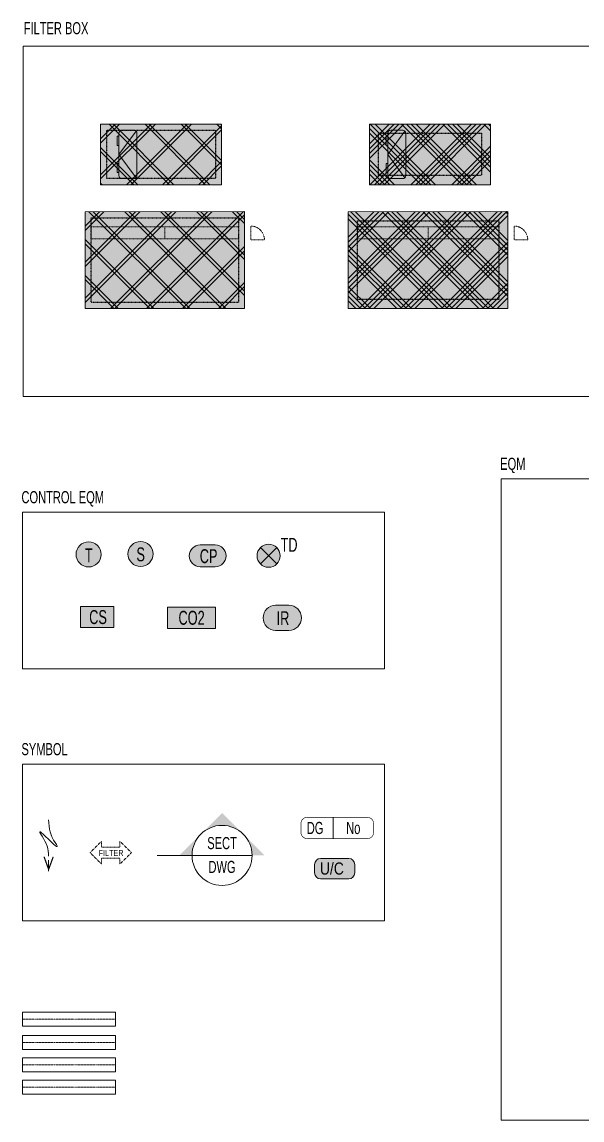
# Model space of a CAD drawing. Header units: millimetres. Extents: x 124879 to 135067, y 131669 to 140751.
# Drawn here: x 124879 to 129507, y 131669 to 140751 of the extents above; entities that cross this region are included whole.
import ezdxf
from ezdxf.enums import TextEntityAlignment as Align

# ---------------------------------------------------------------- set-up
doc = ezdxf.new("R2010")
doc.units = ezdxf.units.MM
for name, pattern in [('HD', [3.3, 1.8, -1.5]), ('Ins', [1, 0.5, -0.5]), ('SCEN', [9, 6, -1, 1, -1]), ('Vsdd', [3.55, 1.5, -0.85, 0.35, -0.85])]:
    doc.linetypes.add(name, pattern=pattern)
doc.layers.get('0').update_dxf_attribs({"lineweight": 0})
for name, color, linetype, lineweight in [('Hvac-AirArrow', 1, 'HD', 0), ('Hvac-DoorUC', 1, 'Continuous', 0), ('Hvac-GrilleTag', 1, 'Continuous', 0), ('Hvac-SectionArrow', 3, 'Continuous', 0), ('Hvac-Text', 3, 'Continuous', 0), ('Hvac-Tundish', 7, 'SCEN', 0), ('Hvacduct-Filter', 1, 'Ins', 0), ('Hvacduct-ra', 210, 'Continuous', 18), ('Hvacduct-ra-Shading', 223, 'Continuous', 0), ('Hvacduct-sa-Shading', 163, 'Continuous', 18), ('HvacequipControls', 3, 'Continuous', 0), ('HvacText', 3, 'Continuous', 0)]:
    doc.layers.add(name, color=color, linetype=linetype, lineweight=lineweight)
doc.layers.add('Hvacins', color=118, linetype='Ins')
doc.layers.add('HvacInsulation IN', color=118, linetype='Ins')
doc.styles.add('_Arial', font='ARIALN.TTF', dxfattribs={"width": 0.8})
doc.styles.add('Arial Narrow_1', font='ARIALN.TTF', dxfattribs={"width": 0.8, "height": 250})
doc.styles.add('HVACS', font='ARIALN.TTF', dxfattribs={"width": 0.8})
pattern_1 = [(135, (0, 0), (-148.492, -148.492), []), (135, (35, 0), (-148.492, -148.492), []), (45, (0, 0), (-148.492, 148.492), []), (45, (35, 0), (-148.492, 148.492), [])]

# ---------------------------------------------------------------- blocks, each defined once
blk = doc.blocks.new('Temp Sensor')
at = {"layer": 'HvacequipControls', "linetype": 'Continuous'}
h = blk.add_hatch(color=253, dxfattribs=at)
edge = h.paths.add_edge_path()
edge.add_arc((0, 103.7), 103.7, 0, 360)
at = {"layer": 'HvacequipControls', "color": 7, "linetype": 'Continuous'}
blk.add_circle((0, 103.7), 103.7, dxfattribs=at)
at = {"layer": 'HvacequipControls', "style": 'Arial Narrow_1', "width": 0.8}
blk.add_text('T', height=115, dxfattribs=at).set_placement((-30.6, 37.7))
blk = doc.blocks.new('Sensor')
at = {"layer": 'HvacequipControls', "linetype": 'Continuous'}
h = blk.add_hatch(color=253, dxfattribs=at)
edge = h.paths.add_edge_path()
edge.add_arc((0, 103.7), 103.7, 0, 360)
at = {"layer": 'HvacequipControls', "color": 7, "linetype": 'Continuous'}
blk.add_circle((0, 103.7), 103.7, dxfattribs=at)
at = {"layer": 'HvacequipControls', "style": 'Arial Narrow_1', "width": 0.8}
blk.add_text('S', height=115, dxfattribs=at).set_placement((-33.9, 43))
blk = doc.blocks.new('Control Panel')
at = {"layer": 'HvacequipControls'}
h = blk.add_hatch(color=253, dxfattribs=at)
edge = h.paths.add_edge_path()
edge.add_line((-62.5, 0), (62.5, 0))
edge.add_arc((62.5, 90), 90, 270, 450)
edge.add_line((62.5, 180), (-62.5, 180))
edge.add_arc((-62.5, 90), 90, 90, 270)
at = {"layer": 'HvacequipControls', "color": 1}
blk.add_lwpolyline([(-62.5, 0), (62.5, 0, 1), (62.5, 180), (-62.5, 180, 1)], format="xyb", close=True, dxfattribs=at)
at = {"layer": 'HvacequipControls', "style": 'Arial Narrow_1', "width": 0.8}
blk.add_text('CP', height=115, dxfattribs=at).set_placement((-65.7, 29.8))
blk = doc.blocks.new('Control Station')
at = {"layer": 'HvacequipControls', "linetype": 'Continuous'}
blk.add_hatch(color=253, dxfattribs=at).paths.add_polyline_path([(-137.8, 174.9), (137.8, 174.9), (137.8, 0), (-137.8, 0)])
at = {"layer": 'HvacequipControls', "color": 7}
blk.add_lwpolyline([(-137.8, 174.9), (137.8, 174.9), (137.8, 0), (-137.8, 0)], close=True, dxfattribs=at)
at = {"layer": 'HvacequipControls', "style": 'Arial Narrow_1', "width": 0.8}
blk.add_text('CS', height=115, dxfattribs=at).set_placement((-65.7, 29.8))
blk = doc.blocks.new('CO2 Sensor')
at = {"layer": 'HvacequipControls', "linetype": 'Continuous'}
blk.add_hatch(color=253, dxfattribs=at).paths.add_polyline_path([(-197.3, 174.9), (197.3, 174.9), (197.3, 0), (-197.3, 0)])
at = {"layer": 'HvacequipControls', "color": 7}
blk.add_lwpolyline([(-197.3, 174.9), (197.3, 174.9), (197.3, 0), (-197.3, 0)], close=True, dxfattribs=at)
at = {"layer": 'HvacequipControls', "style": 'Arial Narrow_1', "width": 0.8}
blk.add_text('CO2', height=115, dxfattribs=at).set_placement((-107.5, 29.8))
blk = doc.blocks.new('IR')
at = {"layer": 'HvacequipControls', "linetype": 'Continuous'}
blk.add_hatch(color=253, dxfattribs=at).paths.add_polyline_path([(-54.6, 0), (54.6, 0, 1), (54.6, 207.5), (-54.6, 207.5, 1)])
blk.add_lwpolyline([(-54.6, 0), (54.6, 0, 1), (54.6, 207.5), (-54.6, 207.5, 1)], format="xyb", close=True, dxfattribs=at)
at = {"layer": 'HvacequipControls', "style": 'Arial Narrow_1', "width": 0.8}
blk.add_text('IR', height=115, dxfattribs=at).set_placement((-46.8, 43.4))
blk = doc.blocks.new('Tundish')
at = {"layer": 'HvacequipControls', "linetype": 'Continuous'}
h = blk.add_hatch(color=253, dxfattribs=at)
edge = h.paths.add_edge_path()
edge.add_arc((0, 95.3), 95.3, 0, 360)
at = {"layer": 'HvacequipControls', "color": 1, "linetype": 'Continuous'}
for p, q in [((-67.4, 162.7), (67.4, 27.9)), ((-67.4, 27.9), (67.4, 162.7))]:
    blk.add_line(p, q, dxfattribs=at)
at = {"layer": 'HvacequipControls', "color": 7, "linetype": 'Continuous'}
blk.add_circle((0, 95.3), 95.3, dxfattribs=at)
at = {"layer": 'HvacequipControls', "style": 'Arial Narrow_1', "width": 0.8}
blk.add_text('TD', height=115, dxfattribs=at).set_placement((98.8, 128.6))
blk = doc.blocks.new('*U54')
at = {"layer": 'Hvac-SectionArrow'}
h = blk.add_hatch(color=256, dxfattribs=at)
h.paths.add_polyline_path([(175.3, 175.3, 0.198912), (0, 248, 0.198912), (-175.3, 175.3), (0, 350.7)])
h.paths.add_polyline_path([(350.7, 0), (248, 0, 0.198912), (175.3, 175.3)])
h.paths.add_polyline_path([(-175.3, 175.3, 0.198912), (-248, 0), (-350.7, 0)])
at = {"layer": 'Hvac-SectionArrow', "color": 4}
blk.add_line((-534.8, 0), (-248, 0), dxfattribs=at)
blk.add_circle((0, 0), 248, dxfattribs=at)
at = {"layer": 'Hvac-Text', "color": 1}
blk.add_line((248, 0), (-248, 0), dxfattribs=at)
at = {"style": 'HVACS', "width": 0.8}
for tag, p in [('SECT', (0, 101.5)), ('DWG', (0, -95.5))]:
    blk.add_attdef(tag, text='', height=100, dxfattribs=at).set_placement(p, align=Align.MIDDLE_CENTER)
blk = doc.blocks.new('Undercut')
at = {"layer": 'Hvac-DoorUC', "linetype": 'Continuous'}
h = blk.add_hatch(color=253, dxfattribs=at)
edge = h.paths.add_edge_path()
edge.add_arc((-115.9, -35), 50, 180, 270)
edge.add_line((-115.9, -85), (115.9, -85))
edge.add_arc((115.9, -35), 50, 270, 360)
edge.add_line((165.9, -35), (165.9, 35))
edge.add_arc((115.9, 35), 50, 0, 90)
edge.add_line((115.9, 85), (-115.9, 85))
edge.add_arc((-115.9, 35), 50, 90, 180)
edge.add_line((-165.9, 35), (-165.9, -35))
at = {"layer": 'Hvac-DoorUC', "color": 1, "linetype": 'Continuous'}
for p, q in [((-165.9, -35), (-165.9, 35)), ((-115.9, 85), (115.9, 85)), ((165.9, 35), (165.9, -35)), ((115.9, -85), (-115.9, -85))]:
    blk.add_line(p, q, dxfattribs=at)
for centre, start, end in [((-115.9, 35), 90, 180), ((115.9, 35), 0, 90), ((-115.9, -35), 180, 270), ((115.9, -35), 270, 0)]:
    blk.add_arc(centre, 50, start, end, dxfattribs=at)
at = {"layer": 'Hvac-DoorUC', "style": '_Arial'}
blk.add_text('U/C', height=100, dxfattribs=at).set_placement((-121.6, -49.3))
blk = doc.blocks.new('DG Tag')
at = {"layer": 'Hvac-GrilleTag', "color": 1}
blk.add_line((0, 87.5), (0, -87.5), dxfattribs=at)
at = {"layer": 'Hvac-GrilleTag', "color": 1, "const_width": 5}
blk.add_lwpolyline([(285.1, 87.5), (-214.9, 87.5, 0.414214), (-264.9, 37.5), (-264.9, -37.5, 0.414214), (-214.9, -87.5), (285.1, -87.5, 0.414214), (335.1, -37.5), (335.1, 37.5, 0.414214)], format="xyb", close=True, dxfattribs=at)
at = {"color": 7, "style": '_Arial', "width": 0.8}
blk.add_text('DG', height=100, dxfattribs=at).set_placement((-216.9, -49.9))
blk.add_attdef('NO', text='', height=100, dxfattribs=at).set_placement((167.5, 0), align=Align.MIDDLE_CENTER)
at = {"color": 7, "style": '_Arial', "width": 0.8, "flags": 1}
blk.add_attdef('SIZE', text='', height=100, dxfattribs=at).set_placement((29.7, -206.7), align=Align.MIDDLE_CENTER)
blk = doc.blocks.new('AIR-FLOW')
at = {"layer": 'Hvac-AirArrow', "color": 1}
blk.add_line((0, 0), (-2.5, 0), dxfattribs=at)
blk.add_lwpolyline([(-2.5, 0), (-2.91, -0.02), (-3.32, -0.07), (-3.74, -0.15), (-4.15, -0.27), (-4.56, -0.42), (-4.97, -0.61), (-5.38, -0.83), (-5.79, -1.09), (-6.14, -1.31), (-6.37, -1.43), (-6.48, -1.45), (-6.48, -1.36), (-6.35, -1.18), (-6.11, -0.9), (-5.75, -0.51), (-5.27, -0.02), (-4.79, 0.47), (-4.43, 0.85), (-4.19, 1.14), (-4.06, 1.32), (-4.06, 1.41), (-4.16, 1.4), (-4.39, 1.28), (-4.74, 1.06), (-5.15, 0.81), (-5.58, 0.6), (-6.02, 0.42), (-6.48, 0.27), (-6.96, 0.15), (-7.46, 0.07), (-7.97, 0.02), (-8.5, 0)], dxfattribs=at)
at = {"layer": 'Hvac-AirArrow', "color": 1, "const_width": 0.2}
blk.add_lwpolyline([(-2.38, 0.76), (-0.29, 0), (-2.38, -0.76)], dxfattribs=at)
blk = doc.blocks.new('*U52')
at = {"layer": 'Hvac-AirArrow', "xscale": 50, "yscale": 50, "zscale": 50}
blk.add_blockref('AIR-FLOW', (425, 0), dxfattribs=at)
blk = doc.blocks.new('Filter Removal')
at = {"color": 1}
for p, q in [((0, 0), (-95.7, -95.7)), ((95.7, -95.7), (0, 0)), ((-95.7, -95.7), (-45, -95.7)), ((-45, -245.9), (-45, -95.7)), ((45, -95.7), (95.7, -95.7)), ((45, -245.9), (45, -95.7)), ((-45, -245.9), (-95.7, -245.9)), ((-95.7, -245.9), (0, -341.5)), ((0, -341.5), (95.7, -245.9)), ((95.7, -245.9), (45, -245.9))]:
    blk.add_line(p, q, dxfattribs=at)
at = {"color": 1, "style": '_Arial'}
blk.add_text('FILTER', height=50, rotation=90, dxfattribs=at).set_placement((2.4, -167.8), align=Align.MIDDLE_CENTER)
blk = doc.blocks.new('*U71')
at = {"layer": 'Hvacduct-ra-Shading'}
h = blk.add_hatch(color=256, dxfattribs=at)
h.dxf.hatch_style = 1
h.paths.add_polyline_path([(-653.4, -0.3), (664.6, 0.3), (664.6, -799.8), (-653.4, -800.4)])
at = {"layer": 'HvacInsulation IN', "linetype": 'Continuous'}
h = blk.add_hatch(dxfattribs=at)
h.set_pattern_fill('INS100I', color=256, scale=40, style=0, pattern_type=2)
h.set_pattern_definition([(45, (-85328.9, 46216.6), (-169.7056, 169.7056), []), (45, (-85288.9, 46216.6), (-169.7056, 169.7056), []), (45, (-85248.9, 46216.6), (-169.7056, 169.7056), []), (45, (-85208.9, 46216.6), (-169.7056, 169.7056), []), (135, (-85328.9, 46216.6), (-169.7056, -169.7056), []), (135, (-85288.9, 46216.6), (-169.7056, -169.7056), []), (135, (-85248.9, 46216.6), (-169.7056, -169.7056), []), (135, (-85208.9, 46216.6), (-169.7056, -169.7056), [])])
h.paths.add_polyline_path([(-653.4, -0.3), (664.6, 0.3), (664.6, -799.8), (-653.4, -800.4)])
at = {"layer": 'Hvacduct-Filter'}
blk.add_line((5.6, -125.3), (5.6, -222.8), dxfattribs=at)
blk.add_lwpolyline([(589.6, -225.3), (589.6, -125.3), (-578.4, -125.3), (-578.4, -225.3)], close=True, dxfattribs=at)
blk.add_lwpolyline([(829.1, -231.5, 0.414214), (716.6, -119), (716.6, -231.5)], format="xyb", close=True, dxfattribs=at)
at = {"layer": 'Hvacduct-ra', "color": 210, "linetype": 'Continuous'}
blk.add_lwpolyline([(-653.4, -0.3), (664.6, 0.3), (664.6, -799.8), (-653.4, -800.4)], close=True, dxfattribs=at)
at = {"layer": 'Hvacins'}
blk.add_lwpolyline([(-578.4, -75.3), (589.6, -74.7), (589.6, -724.8), (-578.4, -725.4)], close=True, dxfattribs=at)
blk = doc.blocks.new('*U74')
at = {"layer": 'Hvacduct-ra-Shading', "linetype": 'Continuous'}
blk.add_hatch(color=223, dxfattribs=at).paths.add_polyline_path([(0, 250), (1000, 250), (1000, -250), (0, -250)])
at = {"layer": 'HvacInsulation IN', "linetype": 'Continuous'}
h = blk.add_hatch(dxfattribs=at)
h.set_pattern_fill('INS100I', color=256, scale=40, style=0)
h.set_pattern_definition([(45, (-80433.82, -29749.4), (-169.7056, 169.7056), []), (45, (-80393.82, -29749.4), (-169.7056, 169.7056), []), (45, (-80353.82, -29749.4), (-169.7056, 169.7056), []), (45, (-80313.82, -29749.4), (-169.7056, 169.7056), []), (135, (-80433.82, -29749.4), (-169.7056, -169.7056), []), (135, (-80393.82, -29749.4), (-169.7056, -169.7056), []), (135, (-80353.82, -29749.4), (-169.7056, -169.7056), []), (135, (-80313.82, -29749.4), (-169.7056, -169.7056), [])])
h.paths.add_polyline_path([(0, 250), (1000, 250), (1000, -250), (0, -250)])
at = {"layer": 'Hvacduct-ra', "color": 1}
for q in [(292.7, 192.7), (292.7, -192.7)]:
    blk.add_line((150, 0), q, dxfattribs=at)
at = {"layer": 'Hvacduct-ra', "color": 210, "linetype": 'Continuous', "flags": 128}
blk.add_lwpolyline([(0, 250), (0, 250), (0, 250), (0, 250), (1000, 250), (1000, 250), (1000, -250), (1000, -250), (0, -250), (0, -250), (0, -250), (0, -250)], close=True, dxfattribs=at)
blk.add_lwpolyline([(175, 200), (275, 200, -0.414214), (300, 175), (300, -175, -0.414214), (275, -200), (175, -200, -0.414214), (150, -175), (150, 175, -0.414214)], format="xyb", close=True, dxfattribs=at)
at = {"layer": 'Hvacduct-ra', "color": 1}
for points in [[(137.5, 150), (137.5, 75), (150, 75), (150, 150), (137.5, 150)], [(137.5, -150), (137.5, -75), (150, -75), (150, -150), (137.5, -150)]]:
    blk.add_lwpolyline(points, dxfattribs=at)
at = {"layer": 'Hvacins', "linetype": 'Ins', "flags": 128}
blk.add_lwpolyline([(75, 175), (925, 175), (925, -175), (75, -175)], close=True, dxfattribs=at)
blk = doc.blocks.new('*U72')
at = {"layer": 'Hvacduct-ra-Shading'}
h = blk.add_hatch(color=256, dxfattribs=at)
h.dxf.hatch_style = 1
h.paths.add_polyline_path([(-653.4, -0.3), (664.6, 0.3), (664.6, -799.8), (-653.4, -800.4)])
at = {"layer": 'HvacInsulation IN', "linetype": 'Continuous'}
h = blk.add_hatch(dxfattribs=at)
h.set_pattern_fill('INS50I', color=256, style=0, pattern_type=2)
h.set_pattern_definition(pattern_1)
h.paths.add_polyline_path([(-653.4, -0.3), (664.6, 0.3), (664.6, -799.8), (-653.4, -800.4)])
at = {"layer": 'Hvacduct-Filter'}
blk.add_line((5.6, -125.3), (5.6, -222.8), dxfattribs=at)
blk.add_lwpolyline([(614.6, -225.3), (614.6, -125.3), (-603.4, -125.3), (-603.4, -225.3)], close=True, dxfattribs=at)
blk.add_lwpolyline([(829.1, -231.5, 0.414214), (716.6, -119), (716.6, -231.5)], format="xyb", close=True, dxfattribs=at)
at = {"layer": 'Hvacduct-ra', "color": 210, "linetype": 'Continuous'}
blk.add_lwpolyline([(-653.4, -0.3), (664.6, 0.3), (664.6, -799.8), (-653.4, -800.4)], close=True, dxfattribs=at)
at = {"layer": 'Hvacins'}
blk.add_lwpolyline([(-603.4, -50.3), (614.6, -49.7), (614.6, -749.8), (-603.4, -750.4)], close=True, dxfattribs=at)
blk = doc.blocks.new('*U73')
at = {"layer": 'Hvacduct-ra-Shading', "linetype": 'Continuous'}
blk.add_hatch(color=223, dxfattribs=at).paths.add_polyline_path([(0, 250), (1000, 250), (1000, -250), (0, -250)])
at = {"layer": 'HvacInsulation IN', "linetype": 'Continuous'}
h = blk.add_hatch(dxfattribs=at)
h.set_pattern_fill('INS50I', color=256, style=0, pattern_type=2)
h.set_pattern_definition(pattern_1)
h.paths.add_polyline_path([(0, 250), (1000, 250), (1000, -250), (0, -250)])
at = {"layer": 'Hvacduct-ra', "color": 1}
for q in [(292.7, 192.7), (292.7, -192.7)]:
    blk.add_line((150, 0), q, dxfattribs=at)
at = {"layer": 'Hvacduct-ra', "color": 210, "linetype": 'Continuous', "flags": 128}
blk.add_lwpolyline([(0, 250), (0, 250), (0, 250), (0, 250), (1000, 250), (1000, 250), (1000, -250), (1000, -250), (0, -250), (0, -250), (0, -250), (0, -250)], close=True, dxfattribs=at)
blk.add_lwpolyline([(175, 200), (275, 200, -0.414214), (300, 175), (300, -175, -0.414214), (275, -200), (175, -200, -0.414214), (150, -175), (150, 175, -0.414214)], format="xyb", close=True, dxfattribs=at)
at = {"layer": 'Hvacduct-ra', "color": 1}
for points in [[(137.5, 150), (137.5, 75), (150, 75), (150, 150), (137.5, 150)], [(137.5, -150), (137.5, -75), (150, -75), (150, -150), (137.5, -150)]]:
    blk.add_lwpolyline(points, dxfattribs=at)
at = {"layer": 'Hvacins', "linetype": 'Ins', "flags": 128}
blk.add_lwpolyline([(50, 200), (950, 200), (950, -200), (50, -200)], close=True, dxfattribs=at)

msp = doc.modelspace()

# ---------------------------------------------------------------- linework, layer by layer
at = {"color": 170, "linetype": 'Continuous'}
for p, q in [((124882.2, 132560.4), (124882.2, 132503.4)), ((124882.2, 132560.4), (125651.3, 132560.4)), ((124882.2, 132446.4), (124882.2, 132503.4)), ((125651.3, 132560.4), (125651.3, 132503.4)), ((125651.3, 132446.4), (125651.3, 132503.4)), ((124882.2, 132446.4), (125651.3, 132446.4)), ((124882.2, 132367), (124882.2, 132310)), ((124882.2, 132367), (125651.3, 132367)), ((125651.3, 132367), (125651.3, 132310)), ((124882.2, 132253), (124882.2, 132310)), ((124882.2, 132253), (125651.3, 132253)), ((125651.3, 132253), (125651.3, 132310))]:
    msp.add_line(p, q, dxfattribs=at)
at = {"color": 8, "linetype": 'Vsdd'}
for p, q in [((124882.2, 132503.4), (125651.3, 132503.4)), ((124882.2, 132310), (125651.3, 132310)), ((124882.2, 132125.6), (125651.3, 132125.6)), ((124882.2, 131941.2), (125651.3, 131941.2))]:
    msp.add_line(p, q, dxfattribs=at)
at = {"color": 80, "linetype": 'Continuous'}
for p, q in [((124882.2, 132182.6), (124882.2, 132125.6)), ((124882.2, 132182.6), (125651.3, 132182.6)), ((125651.3, 132182.6), (125651.3, 132125.6)), ((124882.2, 132068.6), (124882.2, 132125.6)), ((124882.2, 132068.6), (125651.3, 132068.6)), ((125651.3, 132068.6), (125651.3, 132125.6))]:
    msp.add_line(p, q, dxfattribs=at)
at = {"color": 10, "linetype": 'Continuous'}
for p, q in [((124882.2, 131998.2), (124882.2, 131941.2)), ((124882.2, 131998.2), (125651.3, 131998.2)), ((125651.3, 131998.2), (125651.3, 131941.2)), ((124882.2, 131884.2), (124882.2, 131941.2)), ((124882.2, 131884.2), (125651.3, 131884.2)), ((125651.3, 131884.2), (125651.3, 131941.2))]:
    msp.add_line(p, q, dxfattribs=at)
at = {"elevation": -635}
for points in [[(124883.2, 136696.8), (127873.4, 136696.8), (127873.4, 135399.7), (124883.2, 135399.7)], [(124883.2, 134613.1), (127873.4, 134613.1), (127873.4, 133316), (124883.2, 133316)]]:
    msp.add_lwpolyline(points, close=True, dxfattribs=at)
at = {"layer": 'HvacText'}
for points in [[(124888, 140550.8), (131858.2, 140550.8), (131858.2, 137652.2), (124888, 137652.2)], [(128840, 136972.8), (135067.4, 136972.8), (135067.4, 131669.2), (128840, 131669.2)]]:
    msp.add_lwpolyline(points, close=True, dxfattribs=at)

# ---------------------------------------------------------------- block references
at = {"layer": 'Hvac-AirArrow', "rotation": 269.999999999999}
msp.add_blockref('*U52', (125099, 134152.7), dxfattribs=at)
at = {"layer": 'Hvac-DoorUC'}
msp.add_blockref('Undercut', (127462.8, 133748.6), dxfattribs=at)
at = {"layer": 'Hvac-GrilleTag'}
msp.add_blockref('DG Tag', (127449.3, 134084.6), dxfattribs=at).add_auto_attribs({'NO': 'No'})
at = {"layer": 'Hvac-SectionArrow', "color": 4}
msp.add_blockref('*U54', (126532, 133858.1), dxfattribs=at).add_auto_attribs({'SECT': 'SECT', 'DWG': 'DWG'})
at = {"layer": 'Hvac-Tundish', "color": 7, "linetype": 'Continuous'}
msp.add_blockref('Tundish', (126916.7, 136240.3), dxfattribs=at)
at = {"layer": 'Hvacduct-Filter', "rotation": 270}
msp.add_blockref('Filter Removal', (125782.5, 133880.5), dxfattribs=at)
at = {"layer": 'Hvacduct-ra'}
for name, p in [('*U72', (126053, 139181.5)), ('*U71', (128229, 139181.5))]:
    msp.add_blockref(name, p, dxfattribs=at)
at = {"layer": 'Hvacduct-sa-Shading'}
for name, p in [('*U73', (125528.7, 139655)), ('*U74', (127750.8, 139655))]:
    msp.add_blockref(name, p, dxfattribs=at)
at = {"layer": 'HvacequipControls', "color": 7, "linetype": 'Continuous'}
for name, p in [('Temp Sensor', (125429.4, 136243.6)), ('Sensor', (125858.5, 136247.1)), ('Control Panel', (126413.5, 136245.6)), ('Control Station', (125499.9, 135741.7)), ('CO2 Sensor', (126279.6, 135735.7)), ('IR', (127029.6, 135718.6))]:
    msp.add_blockref(name, p, dxfattribs=at)

# ---------------------------------------------------------------- texts
at = {"layer": 'HvacText', "char_height": 100, "attachment_point": 1, "style": 'HVACS'}
for s, width, insert in [('FILTER BOX', 786.581, (124893, 140749.2)), ('EQM', 1538.137, (128830.7, 137146.6)), ('CONTROL EQM', 1538.137, (124874.5, 136870.3)), ('SYMBOL', 1538.137, (124874.5, 134786.6))]:
    msp.add_mtext_dynamic_manual_height_columns(s, width=width, gutter_width=500, heights=[0], dxfattribs=dict(at, insert=insert))

doc.saveas('drawing.dxf')
